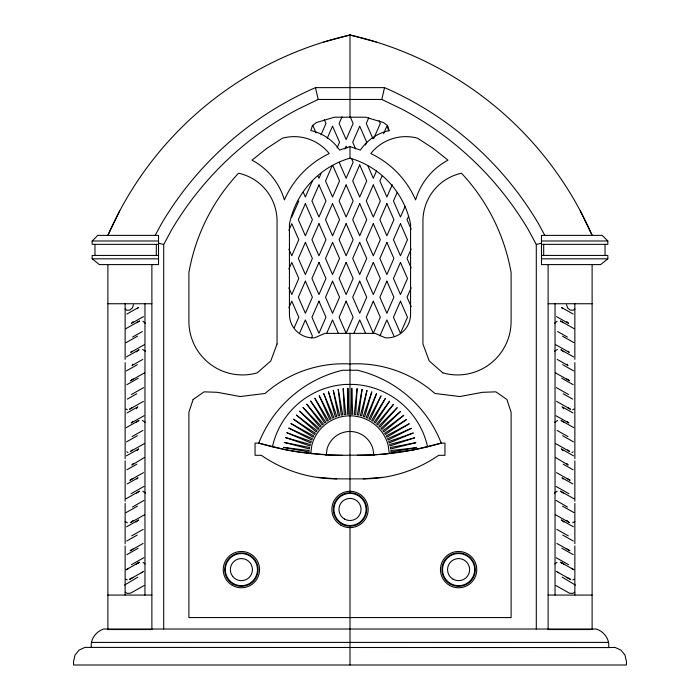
<?xml version="1.0" encoding="UTF-8"?>
<svg xmlns="http://www.w3.org/2000/svg" width="700" height="700" viewBox="0 0 700 700"><rect width="100%" height="100%" fill="white"/><g stroke="black" fill="none" stroke-linecap="round" stroke-linejoin="round"><path stroke-width="1.05" d="M310.748 453.512L311.859 445.078A39.489 39.489 0 0 1 388.141 445.078L389.252 453.512M326.174 455.543L327.014 449.137A23.791 23.791 0 0 1 372.986 449.137L373.826 455.543M163.704 629.02L163.704 244.484L171.876 229.39A321.545 321.545 0 0 1 297.57 109.401L318.185 99.461L381.815 99.461L384.519 87.631L315.481 87.631A333.384 333.384 0 0 0 161.691 223.352L155.19 235.375M133.429 304.727L132.388 307.965L129.824 310.074L126.718 310.231L125.081 308.998M91.376 647.57C90.116 639.327 96.022 631.365 103.81 629.02L596.19 629.02C603.977 631.365 609.884 639.327 608.624 647.57L84.936 647.404L79.091 650.09L75.022 655.077L73.57 661.351L73.57 665L626.43 665L626.43 661.351L624.977 655.077L620.909 650.09L615.064 647.404L608.624 647.57M321.02 134.811L325.964 123.48L324.319 119.7M291.786 217.044L298.795 200.979M327.18 138.434L332.544 126.157L339.553 142.214L337.076 147.884M288.899 230.291L291.786 223.676L298.795 239.733L291.786 255.789L288.899 249.182M312.384 180.968L305.366 197.024L303.31 192.299M342.002 116.865L339.115 123.48L346.124 139.536L353.141 123.48L350.254 116.865M321.02 173.565L318.955 178.29L318.132 176.4M332.132 165.856L325.526 180.968L332.544 197.024L339.553 180.968L332.955 165.856M288.899 269.036L291.786 262.43L298.795 278.486L291.786 294.543L288.899 287.936M344.89 149.004L346.124 146.169L346.955 148.059M368.76 117.81L366.284 123.48L372.881 138.591M288.899 307.79L291.786 301.184L298.795 317.24L294.262 327.626M365.488 145.049L366.721 142.214L359.713 126.157L352.704 142.214L355.591 148.829M373.713 138.591L380.31 123.48L379.076 120.645M383.582 133.709L386.881 126.157L388.946 130.883M299.591 333.139L305.366 319.918L312.384 335.974L311.561 337.864M376.6 170.73L373.301 178.29L367.938 166.005M381.938 176.242L379.873 180.968L386.881 197.024L392.245 184.748M326.769 333.139L332.544 319.918L338.319 333.139M397.171 192.482L393.453 200.979L400.47 217.044L405.002 206.649M353.938 333.139L359.713 319.918L365.488 333.139M408.284 216.886L407.041 219.721L411.171 229.162M411.171 249.025L407.041 258.466L411.171 267.916M379.873 335.974L386.881 319.918L393.899 335.974M411.171 287.779L407.041 297.22L411.171 306.67M119.691 210.91L107.888 235.375A347.62 347.62 0 0 1 350 35L376.241 42.018M132.947 364.131L132.002 365.523L142.791 359.433M136.439 408.73L137.48 407.409M133.201 463.383L131.854 465.08L144.419 457.511M133.096 321.606L131.373 323.461L143.518 316.601M136.859 479.01L138.023 477.794L127.172 483.919M137.191 308.761L138.399 307.527L126.875 314.037M158.524 244.352L92.164 244.352L92.164 240.993L97.781 235.375L158.524 235.375L158.524 264.591L99.348 264.591L92.164 258.825L92.164 255.43L158.524 255.43M131.924 351.207L130.707 352.38L144.366 344.671M136.876 450.642L138.722 448.892L126.464 455.814M132.764 421.505L131.171 423.001L143.92 415.8M124.565 585.113L137.856 577.115M133.166 520.415L130.699 522.567L144.48 514.78M554.523 323.382L557.121 321.204M541.476 255.43L607.836 255.43L607.836 258.825L600.653 264.591L541.476 264.591L541.476 235.375L602.219 235.375L607.836 240.993L607.836 244.352L541.476 244.352M132.335 449.934L130.287 451.544L144.532 443.502M136.045 522.043L138.722 519.942L126.621 526.776M136.351 351.846L139.125 349.738L126.359 356.947M574.919 308.998L573.282 310.231L570.176 310.074L567.613 307.965L566.571 304.727M554.514 493.124L557.148 491.155M554.925 563.911L556.999 562.398M136.701 493.124L139.501 491.155L125.974 498.794M143.815 500.474L132.466 507.071M133.14 378.928L130.428 380.817L144.585 372.829M136.273 422.293L138.994 420.429L126.271 427.613M554.654 422.433L557.541 420.481M132.676 478.529L129.903 480.314L143.474 472.649M136.745 322.717L139.545 320.95L125.843 328.685M132.991 548.984L130.086 550.804L143.106 543.454M572.644 522.804L574.858 521.483M554.566 351.172L557.41 349.484M132.554 407.496L129.518 409.238L143.447 401.38M135.8 564.296L138.259 562.887M141.26 572.801L143.719 571.392M136.5 563.903L139.466 562.205L126.131 569.73L128.616 568.347M132.615 337.041L142.371 331.529M126.105 342.615L137.55 336.149M126.385 370.869L137.331 364.683M126.814 384.694L138.241 378.236M131.434 394.529L143.675 387.616M127.295 399.131L136.824 393.75M127.032 412.93L137.996 406.744M132.099 436.572L142.923 430.456M126.534 441.858L137.384 435.733M126.91 469.779L136.815 464.188M131.014 493.754L143.894 486.474M126.122 512.566L137.436 506.17M131.679 535.859L143.194 529.358M126.735 541.012L137.235 535.08M126.805 554.645L138.136 548.249M131.442 564.707L143.78 557.742M142.45 572.128L129.29 579.539L133.079 577.421M144.06 585.559L130.646 593.136L127.383 593.434L125.23 592.226M572.617 409.797L573.939 409.054M571.97 452.515L573.169 451.841M572.714 579.941L574.035 579.189M574.77 592.226L572.617 593.434L569.354 593.136L555.94 585.559M350 146.615L339.605 150.089A46.655 46.655 0 0 0 310.87 130.576L312.375 125.641L316.496 122.518L334.495 117.206L365.505 117.206L383.504 122.518L387.625 125.641L389.13 130.576A46.655 46.655 0 0 0 360.395 150.089L350 146.615L350 158.139A86.284 86.284 0 0 0 289.433 224.193L289.433 314.309A23.573 23.573 0 0 0 314.554 337.838L324.844 333.384L375.156 333.384L385.446 337.838A23.573 23.573 0 0 0 410.567 314.309L410.567 224.193A86.284 86.284 0 0 0 350 158.139M336.717 478.861A132.352 132.352 0 0 1 261.328 455.298L255.054 455.298L255.054 443.118L258.746 443.118L286.256 449.864L300.23 452.235L328.422 454.956L342.589 455.298L371.578 454.956L385.709 453.941L413.744 449.864L441.254 443.118L444.946 443.118L444.946 455.298L438.672 455.298A132.352 132.352 0 0 1 363.283 478.861L336.717 478.861L317.537 477.312M323.759 42.018L350 35A347.62 347.62 0 0 1 592.113 235.375L580.309 210.91M536.296 629.02L536.296 244.484L541.476 243.171M382.463 477.312L363.283 478.861M92.164 240.993L158.524 240.993M541.476 240.993L607.836 240.993M92.164 258.825L158.524 258.825M541.476 258.825L607.836 258.825M107.888 303.739L151.883 303.739M548.117 303.739L592.113 303.739M107.888 595.07L151.883 595.07M548.117 595.07L592.113 595.07M91.376 642.407L608.624 642.407M158.524 243.171L163.704 244.484M381.815 99.461L402.43 109.401A321.545 321.545 0 0 1 528.124 229.39L536.296 244.484M571.384 568.347L573.869 569.73L560.534 562.205L563.5 563.903M566.921 577.421L570.71 579.539L557.55 572.128M573.125 314.037L561.601 307.527L562.809 308.761M556.483 316.601L568.628 323.461L566.904 321.606M574.157 328.685L560.455 320.95L563.255 322.717M557.629 331.529L567.385 337.041M562.45 336.149L573.895 342.615M555.634 344.671L569.293 352.38L568.076 351.207M573.641 356.947L560.875 349.738L563.649 351.846M557.209 359.433L567.997 365.523L567.053 364.131M562.669 364.683L573.615 370.869M555.415 372.829L569.572 380.817L566.86 378.928M561.759 378.236L573.186 384.694M556.325 387.616L568.566 394.529M563.176 393.75L572.705 399.131M556.553 401.38L570.483 409.238L567.446 407.496M562.004 406.744L572.968 412.93M556.08 415.8L568.829 423.001L567.236 421.505M573.729 427.613L561.006 420.429L563.727 422.293M557.077 430.456L567.901 436.572M562.616 435.733L573.466 441.858M555.468 443.502L569.712 451.544L567.665 449.934M573.536 455.814L561.278 448.892L563.124 450.642M563.185 464.188L573.09 469.779M556.526 472.649L570.097 480.314L567.324 478.529M572.827 483.919L561.977 477.794L563.141 479.01M556.106 486.474L568.986 493.754M574.026 498.794L560.499 491.155L563.299 493.124M567.534 507.071L556.185 500.474M562.564 506.17L573.878 512.566M555.52 514.78L569.301 522.567L566.834 520.415M573.379 526.776L561.278 519.942L563.955 522.043M556.806 529.358L568.321 535.859M562.765 535.08L573.265 541.012M556.894 543.454L569.914 550.804L567.009 548.984M561.864 548.249L573.195 554.645M556.22 557.742L568.558 564.707M562.144 577.115L575.435 585.113M126.061 409.054L127.383 409.797M126.831 451.841L128.03 452.515M125.965 579.189L127.286 579.941M561.741 562.887L564.2 564.296M556.281 571.392L558.74 572.801M142.59 349.484L145.434 351.172M125.143 521.483L127.356 522.804M142.459 420.481L145.346 422.433M143.001 562.398L145.075 563.911M142.852 491.155L145.486 493.124M142.879 321.204L145.477 323.382M555.581 457.511L568.146 465.08L566.799 463.383M562.52 407.409L563.561 408.73M544.81 235.375L538.309 223.352A333.384 333.384 0 0 0 384.519 87.631M351.488 158.454L353.141 162.234L346.124 178.29L339.115 162.234M312.769 125.37L316.067 132.921M315.481 87.631L318.185 99.461M605.028 244.352L605.028 255.43M592.113 264.591L592.113 629.528L548.117 629.528L548.117 264.591M574.858 303.739L574.858 359.38M574.858 362.652L574.858 458.675M574.858 460.863L574.858 501.226M574.858 503.414L574.858 543.786M574.858 545.965L574.858 595.07M555.039 303.739L555.039 595.07M543.69 244.352L543.69 255.43M350 35L350 117.206M350 333.384L350 491.969M350 526.916L350 665M156.31 244.352L156.31 255.43M151.883 264.591L151.883 629.528L107.888 629.528L107.888 264.591M144.961 303.739L144.961 595.07M125.143 303.739L125.143 359.38M125.143 362.652L125.143 458.675M125.143 460.863L125.143 501.226M125.143 503.414L125.143 543.786M125.143 545.965L125.143 595.07M94.973 244.352L94.973 255.43M357.411 455.298A294.656 294.656 0 0 0 441.254 443.118A119.796 119.796 0 0 0 357.411 370.239L342.589 370.239A119.796 119.796 0 0 0 258.746 443.118A294.656 294.656 0 0 0 342.589 455.298M427.578 446.819A79.695 79.695 0 0 0 354.06 384.431L345.94 384.431A79.695 79.695 0 0 0 272.422 446.819M347.926 388.395L347.331 414.234L348.81 414.234L347.926 388.395M351.794 388.395L351.19 414.234L352.669 414.234L351.794 388.395M357.079 388.736L355.74 414.549L354.27 414.435L357.079 388.736M362.058 389.454L358.785 415.091L357.324 414.873L362.058 389.454M283.535 447.414L308.98 452.016L309.19 450.555L283.535 447.414M366.957 390.547L361.769 415.861L360.334 415.537L366.957 390.547M284.314 442.453L309.339 448.945L309.662 447.501L284.314 442.453M371.761 392L364.691 416.859L363.283 416.421L371.761 392M285.469 437.561L309.925 445.918L310.363 444.5L285.469 437.561M193.121 399.49L188.895 412.195L188.895 617.575L511.105 617.575L511.105 412.195L506.879 399.49L495.88 391.842L482.501 392.315L459.804 396.55L434.892 393.461A118.422 118.422 0 0 0 350 363.956A118.422 118.422 0 0 0 265.108 393.461L240.196 396.55L217.499 392.315L204.12 391.842L193.121 399.49M376.451 393.811L367.535 418.066L366.161 417.524L376.451 393.811M277.06 343.998L270.769 360.946L257.18 372.881A53.602 53.602 0 0 1 188.895 321.317L188.895 272.606A194.469 194.469 0 0 1 238.534 173.206A49.035 49.035 0 0 1 277.06 221.095L277.06 343.998M286.974 432.775L310.748 442.934L311.281 441.56L286.974 432.775M305.366 203.656L298.358 219.721L305.366 235.777L312.384 219.721L305.366 203.656M318.955 184.923L311.946 200.979L318.955 217.044L325.964 200.979L318.955 184.923M305.366 242.41L298.358 258.466L305.366 274.531L312.384 258.466L305.366 242.41M318.955 223.676L311.946 239.733L318.955 255.789L325.964 239.733L318.955 223.676M332.544 203.656L325.526 219.721L332.544 235.777L339.553 219.721L332.544 203.656M346.124 184.923L339.115 200.979L346.124 217.044L353.141 200.979L346.124 184.923M305.366 281.164L298.358 297.22L305.366 313.276L312.384 297.22L305.366 281.164M359.713 164.911L352.704 180.968L359.713 197.024L366.721 180.968L359.713 164.911M318.955 262.43L311.946 278.486L318.955 294.543L325.964 278.486L318.955 262.43M332.544 242.41L325.526 258.466L332.544 274.531L339.553 258.466L332.544 242.41M346.124 223.676L339.115 239.733L346.124 255.789L353.141 239.733L346.124 223.676M359.713 203.656L352.704 219.721L359.713 235.777L366.721 219.721L359.713 203.656M318.955 301.184L311.946 317.24L318.955 333.296L325.964 317.24L318.955 301.184M373.301 184.923L366.284 200.979L373.301 217.044L380.31 200.979L373.301 184.923M332.544 281.164L325.526 297.22L332.544 313.276L339.553 297.22L332.544 281.164M346.124 262.43L339.115 278.486L346.124 294.543L353.141 278.486L346.124 262.43M359.713 242.41L352.704 258.466L359.713 274.531L366.721 258.466L359.713 242.41M373.301 223.676L366.284 239.733L373.301 255.789L380.31 239.733L373.301 223.676M386.881 203.656L379.873 219.721L386.881 235.777L393.899 219.721L386.881 203.656M346.124 301.184L339.115 317.24L346.124 333.296L353.141 317.24L346.124 301.184M359.713 281.164L352.704 297.22L359.713 313.276L366.721 297.22L359.713 281.164M373.301 262.43L366.284 278.486L373.301 294.543L380.31 278.486L373.301 262.43M386.881 242.41L379.873 258.466L386.881 274.531L393.899 258.466L386.881 242.41M400.47 223.676L393.453 239.733L400.47 255.789L407.479 239.733L400.47 223.676M373.301 301.184L366.284 317.24L373.301 333.296L380.31 317.24L373.301 301.184M386.881 281.164L379.873 297.22L386.881 313.276L393.899 297.22L386.881 281.164M400.47 262.43L393.453 278.486L400.47 294.543L407.479 278.486L400.47 262.43M400.47 301.184L393.453 317.24L400.47 333.296L407.479 317.24L400.47 301.184M380.984 395.964L370.283 419.484L368.953 418.845L380.984 395.964M288.846 428.111L311.78 440.029L312.419 438.699L288.846 428.111M385.341 398.457L372.908 421.111L371.63 420.368L385.341 398.457M291.051 423.605L313.031 437.203L313.766 435.925L291.051 423.605M389.506 401.266L375.401 422.922L374.185 422.091L389.506 401.266M293.598 419.274L314.493 434.481L315.324 433.265L293.598 419.274M393.444 404.381L377.764 424.918L376.609 423.999L393.444 404.381M296.459 415.144L316.155 431.882L317.074 430.727L296.459 415.144M397.145 407.785L379.96 427.088L378.884 426.081L397.145 407.785M299.618 411.241L318.01 429.406L319.007 428.321L299.618 411.241M400.575 411.451L381.99 429.406L380.993 428.321L400.575 411.451M303.065 407.592L320.04 427.088L321.116 426.081L303.065 407.592M403.716 415.363L383.845 431.882L382.926 430.727L403.716 415.363M306.775 404.206L322.236 424.918L323.391 423.999L306.775 404.206M266.691 148.444L252.017 160.143A66.255 66.255 0 0 1 284.392 199.938A91.621 91.621 0 0 1 329.219 153.562A44.748 44.748 0 0 0 282.433 138.206L266.691 148.444M406.56 419.51L385.507 434.481L384.676 433.265L406.56 419.51M310.721 401.109L324.599 422.922L325.815 422.091L310.721 401.109M409.089 423.85L386.969 437.203L386.234 435.925L409.089 423.85M314.895 398.317L327.092 421.111L328.37 420.368L314.895 398.317M411.276 428.365L388.22 440.029L387.581 438.699L411.276 428.365M319.27 395.841L329.717 419.484L331.047 418.845L319.27 395.841M413.123 433.037L389.252 442.934L388.719 441.56L413.123 433.037M323.811 393.706L332.465 418.066L333.839 417.524L323.811 393.706M414.619 437.832L390.075 445.918L389.637 444.5L414.619 437.832M328.501 391.921L335.309 416.859L336.717 416.421L328.501 391.921M415.748 442.724L390.661 448.945L390.338 447.501L415.748 442.724M333.314 390.486L338.231 415.861L339.666 415.537L333.314 390.486M416.5 447.694L391.02 452.016L390.81 450.555L416.5 447.694M338.223 389.419L341.215 415.091L342.676 414.873L338.223 389.419M343.201 388.719L344.26 414.549L345.73 414.435L343.201 388.719M433.309 148.444L417.567 138.206A44.748 44.748 0 0 0 370.781 153.562A91.621 91.621 0 0 1 415.608 199.938A66.255 66.255 0 0 1 447.983 160.143L433.309 148.444M442.82 372.881L429.231 360.946L422.94 343.998L422.94 221.095A49.035 49.035 0 0 1 461.466 173.206A194.469 194.469 0 0 1 511.105 272.606L511.105 321.317A53.602 53.602 0 0 1 442.82 372.881M344.479 519.024A11.042 11.042 0 0 0 361.043 509.46A11.042 11.042 0 0 0 344.479 499.896A11.042 11.042 0 0 0 344.479 519.024M340.926 525.184A18.156 18.156 0 0 0 368.156 509.46A18.156 18.156 0 0 0 340.926 493.745A18.156 18.156 0 0 0 340.926 525.184M336.752 519.628A16.704 16.704 0 0 0 365.426 515.856A16.704 16.704 0 0 0 347.821 492.905A16.704 16.704 0 0 0 336.752 519.628M341.967 523.381A16.074 16.074 0 0 0 366.074 509.46A16.074 16.074 0 0 0 341.967 495.548A16.074 16.074 0 0 0 341.967 523.381M453.075 579.189A11.042 11.042 0 0 0 469.639 569.625A11.042 11.042 0 0 0 453.075 560.061A11.042 11.042 0 0 0 453.075 579.189M449.523 585.34A18.156 18.156 0 0 0 476.752 569.625A18.156 18.156 0 0 0 449.523 553.901A18.156 18.156 0 0 0 449.523 585.34M445.349 579.784A16.704 16.704 0 0 0 474.031 576.012A16.704 16.704 0 0 0 456.418 553.061A16.704 16.704 0 0 0 445.349 579.784M450.564 583.538A16.074 16.074 0 0 0 474.67 569.625A16.074 16.074 0 0 0 450.564 555.704A16.074 16.074 0 0 0 450.564 583.538M232.636 576.345A11.042 11.042 0 0 0 251.606 573.851A11.042 11.042 0 0 0 239.96 558.67A11.042 11.042 0 0 0 232.636 576.345M232.321 585.34A18.156 18.156 0 0 0 259.551 569.625A18.156 18.156 0 0 0 232.321 553.901A18.156 18.156 0 0 0 232.321 585.34M233.047 584.089A16.704 16.704 0 0 0 258.099 569.625A16.704 16.704 0 0 0 233.047 555.161A16.704 16.704 0 0 0 233.047 584.089M233.362 583.538A16.074 16.074 0 0 0 257.469 569.625A16.074 16.074 0 0 0 233.362 555.704A16.074 16.074 0 0 0 233.362 583.538"/></g></svg>
